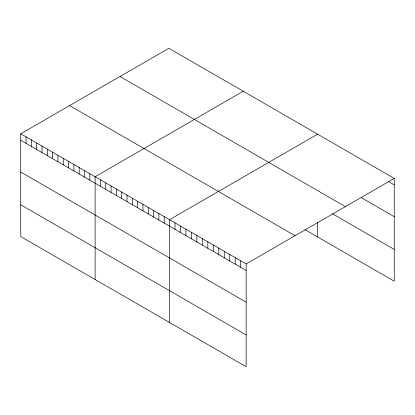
<?xml version="1.0" encoding="UTF-8"?>
<svg xmlns="http://www.w3.org/2000/svg" width="415" height="415" viewBox="0 0 415 415"><rect width="100%" height="100%" fill="white"/><g stroke="black" fill="none" stroke-linecap="round" stroke-linejoin="round"><path stroke-width="0.62" d="M20.75 133.796L246.147 263.93L246.147 366.71L20.75 236.581L20.75 133.796L168.853 48.29L394.25 178.419L394.25 281.204L304.864 229.599M243.237 91.233L95.128 176.738L95.128 279.523M317.615 134.175L169.512 219.685L169.512 322.465M246.147 263.93L394.25 178.419M388.777 181.744L394.25 184.903M361.408 197.722L394.25 216.682M119.982 76.505L345.373 206.639M332.394 213.709L394.25 249.425M69.627 105.581L295.018 235.71M20.75 140.28L246.147 270.409M20.75 172.059L246.147 302.187M20.75 204.803L246.147 334.931M317.615 222.341L317.615 236.96M240.669 260.765L240.669 267.25M235.196 257.606L235.196 264.09M229.723 254.447L229.723 260.931M224.25 251.288L224.25 257.767M218.778 248.129L218.778 254.608M213.3 244.964L213.3 251.449M207.827 241.805L207.827 248.289M202.354 238.646L202.354 245.13M196.881 235.487L196.881 241.966M191.408 232.327L191.408 238.807M185.93 229.163L185.93 235.647M180.458 226.004L180.458 232.488M174.985 222.845L174.985 229.324M164.2 216.614L164.2 223.099M158.883 213.549L158.883 220.033M153.571 210.483L153.571 216.962M148.259 207.412L148.259 213.896M142.947 204.346L142.947 210.83M137.635 201.28L137.635 207.759M132.323 198.214L132.323 204.694M127.006 195.143L127.006 201.628M121.694 192.078L121.694 198.562M116.382 189.012L116.382 195.491M111.07 185.941L111.07 192.425M105.758 182.875L105.758 189.359M100.446 179.809L100.446 186.288M89.816 173.672L89.816 180.157M84.504 170.607L84.504 177.091M79.192 167.541L79.192 174.02M73.88 164.47L73.88 170.954M68.568 161.404L68.568 167.888M63.251 158.338L63.251 164.817M57.939 155.267L57.939 161.751M52.627 152.201L52.627 158.686M47.315 149.135L47.315 155.615M42.003 146.07L42.003 152.549M36.691 142.999L36.691 149.483M31.374 139.933L31.374 146.417M26.062 136.867L26.062 143.346"/></g></svg>
